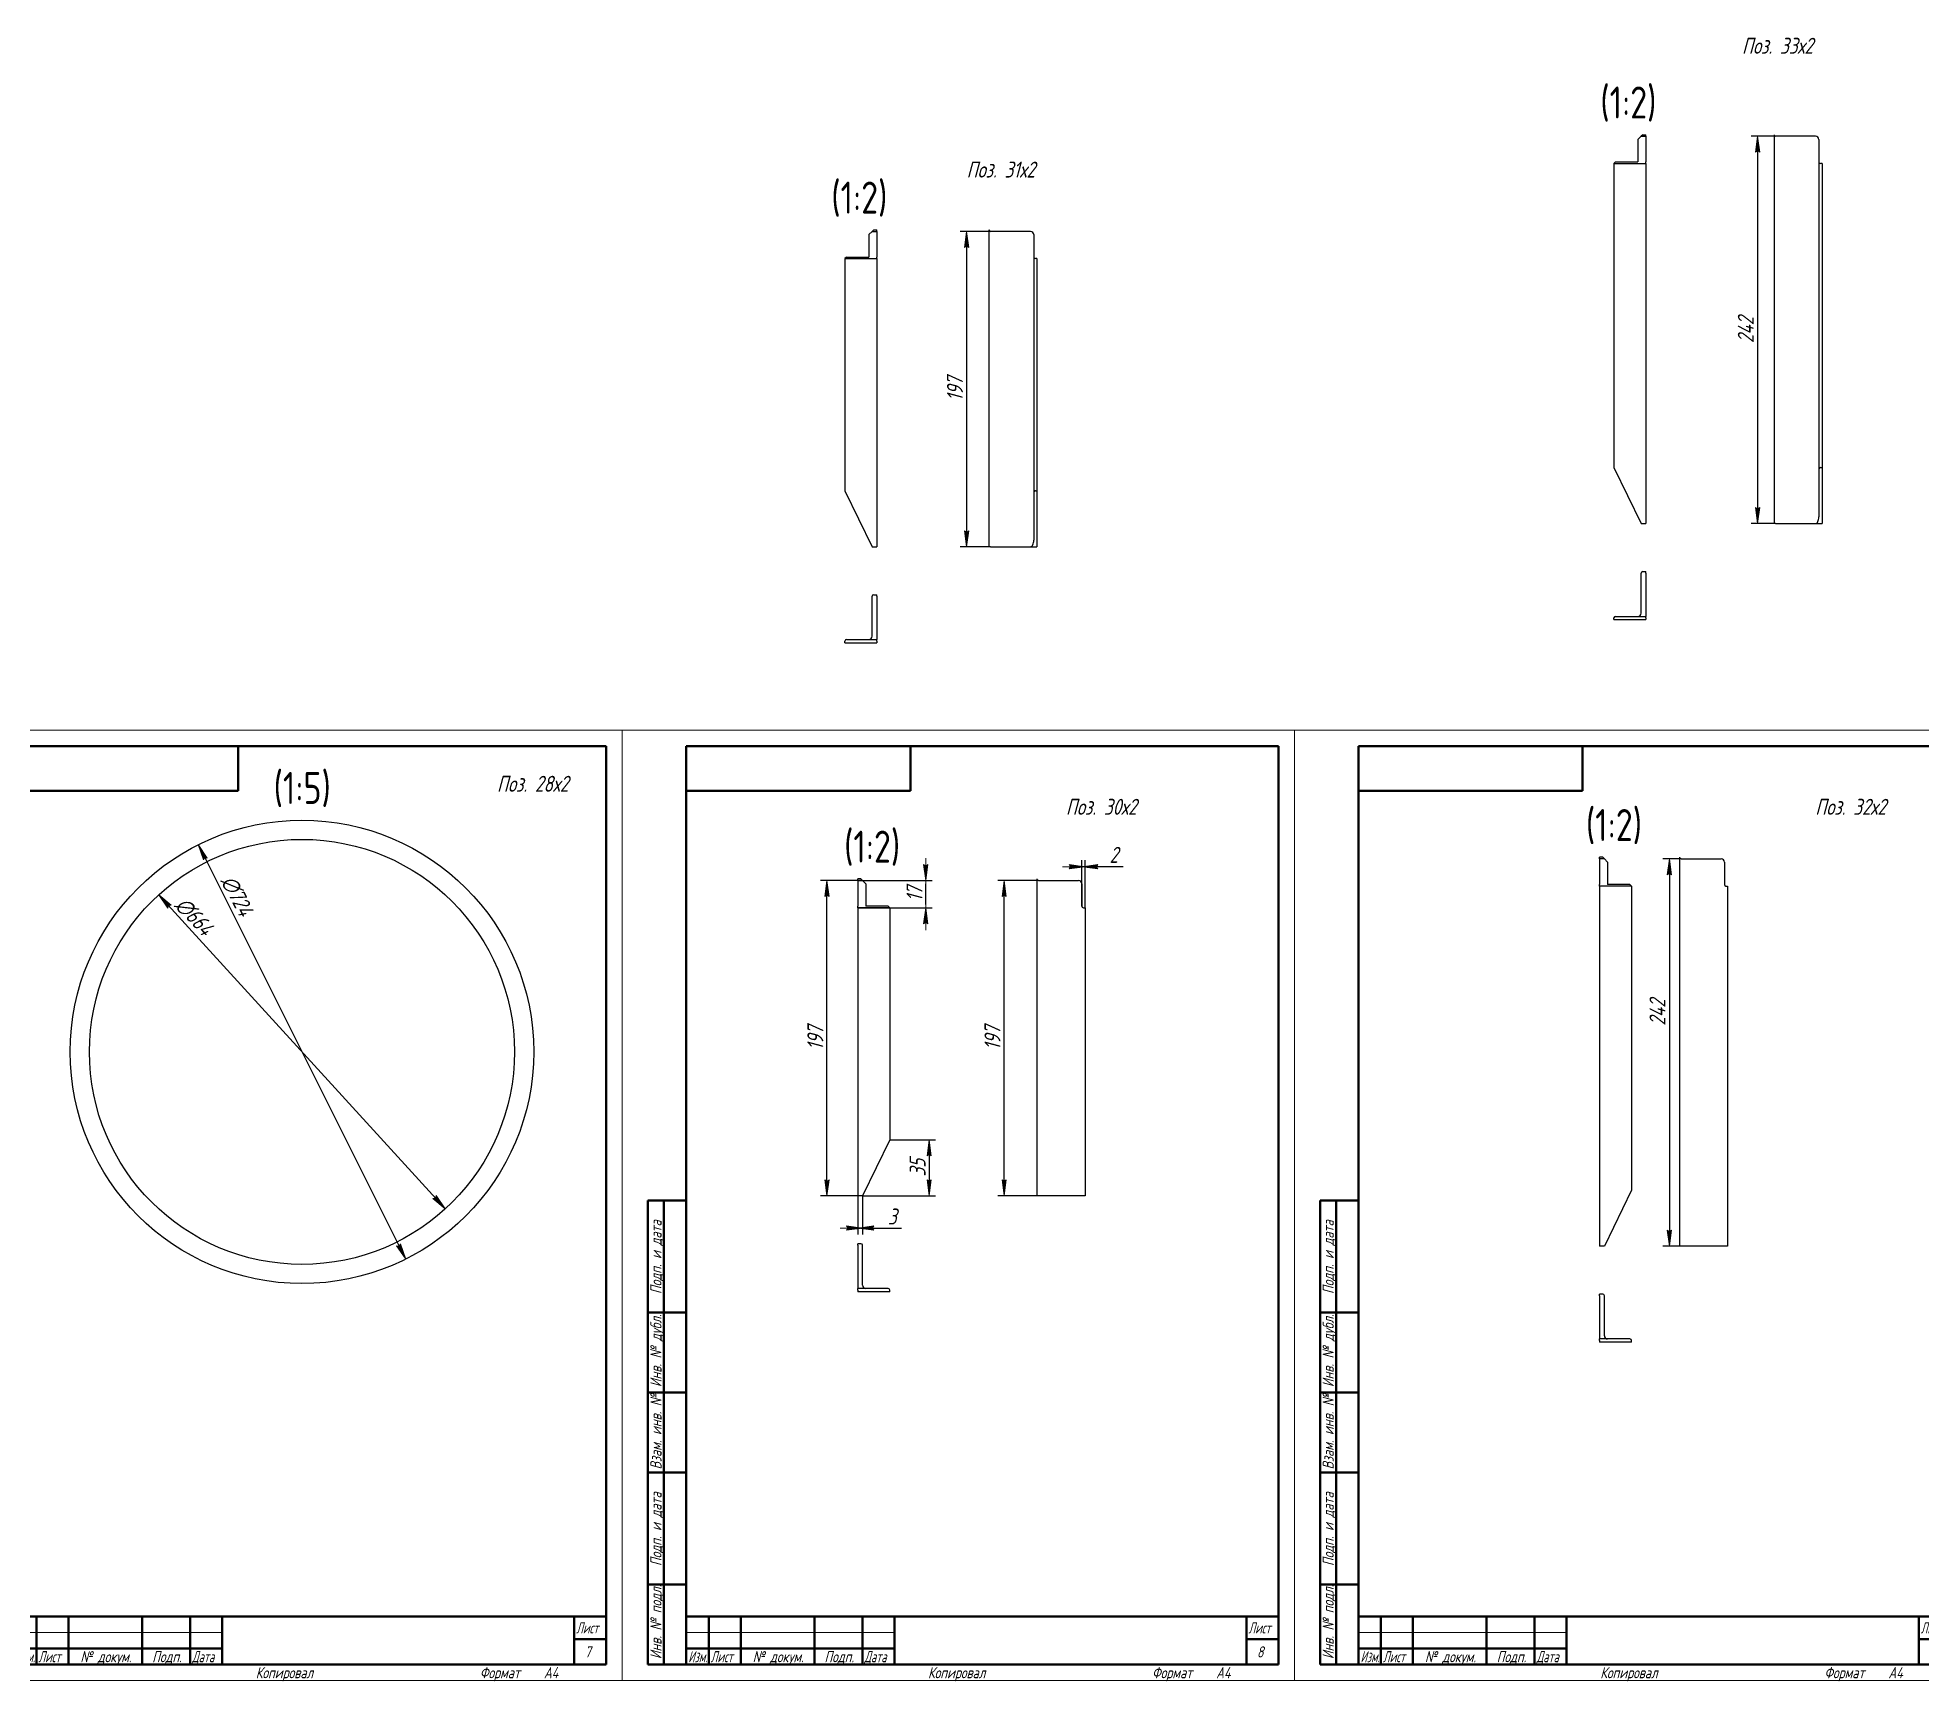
# Model space of a CAD drawing. Header units: millimetres. Extents: x 0 to 6300, y -537 to 1019.
# Drawn here: x 1497 to 2086, y 0 to 513 of the extents above; entities that cross this region are included whole.
import ezdxf

# ---------------------------------------------------------------- set-up
doc = ezdxf.new("R2010")
doc.units = ezdxf.units.MM
doc.linetypes.add('K5LT_BASIC', pattern=[0])
doc.linetypes.add('K5LT_THIN', pattern=[0])
doc.layers.add('Системный слой', color=7, linetype='Continuous')
doc.layers.add('Системный слой (1)', color=7, linetype='Continuous', true_color=0x909090)
doc.styles.add('KDIMTEXTSTYLE', font='GOST_AU.SHX', dxfattribs={"width": 0.96, "oblique": 15, "height": 5})
doc.styles.add('KTEXTSTYLE', font='GOST_AU.SHX', dxfattribs={"width": 0.96, "height": 5})
doc.dimstyles.new('KDIMSTYLE (0.20)', dxfattribs={"dimtxt": 5, "dimasz": 1, "dimexe": 2, "dimexo": 0, "dimgap": 1, "dimtad": 1, "dimlfac": 5, "dimtxsty": 'KDIMTEXTSTYLE', "dimsah": 1, "dimcen": 0, "dimdle": 1, "dimadec": 0, "dimazin": 0, "dimtfac": 0.667, "dimtmove": 0, "dimatfit": 3, "dimfxl": 1, "dimtvp": 1, "dimtolj": 1, "dimtzin": 0, "dimarcsym": 0})
doc.dimstyles.new('KDIMSTYLE (0.50)', dxfattribs={"dimtxt": 5, "dimasz": 1, "dimexe": 2, "dimexo": 0, "dimgap": 1, "dimtad": 1, "dimlfac": 2, "dimtxsty": 'KDIMTEXTSTYLE', "dimsah": 1, "dimcen": 0, "dimdle": 1, "dimadec": 0, "dimazin": 0, "dimtfac": 0.667, "dimtmove": 0, "dimatfit": 3, "dimfxl": 1, "dimtvp": 1, "dimtolj": 1, "dimtzin": 0, "dimarcsym": 0})

# ---------------------------------------------------------------- blocks, each defined once
blk = doc.blocks.new('KDIMARROW_01')
at = {"layer": 'Системный слой'}
blk.add_hatch(color=0, dxfattribs=at).paths.add_polyline_path([(0, 0), (-5, 0.66), (-4.5, 0), (-5, -0.66)])
at = {"layer": 'Системный слой', "color": 0, "linetype": 'K5LT_THIN', "lineweight": 18}
for p, q in [((-4.5, 0), (-5, 0.66)), ((-5, 0.66), (0, 0)), ((0, 0), (-5, -0.66)), ((-5, -0.66), (-4.5, 0))]:
    blk.add_line(p, q, dxfattribs=at)
at = {"layer": 'Системный слой (1)', "color": 0, "linetype": 'K5LT_THIN', "lineweight": 18}
blk.add_line((0, 0), (-1, 0), dxfattribs=at)
blk = doc.blocks.new('D93')
at = {"color": 0, "lineweight": -2}
blk.add_line((1535.87, 244.78), (1624.03, 148.15), dxfattribs=at)
at = {"layer": 'Defpoints', "color": 0}
for p in [(1535.19, 245.51), (1624.7, 147.41)]:
    blk.add_point(p, dxfattribs=at)
at = {"color": 0, "lineweight": -2}
for p, rotation in [((1535.19, 245.51), 132.3772767211622), ((1624.7, 147.41), 312.3772767211622)]:
    blk.add_blockref('KDIMARROW_01', p, dxfattribs=dict(at, rotation=rotation))
at = {"color": 7, "insert": (1546.28, 238.77), "char_height": 5, "attachment_point": 5, "rotation": 312.37728, "style": 'KDIMTEXTSTYLE'}
blk.add_mtext('\\A1;\\H5.0;\\W0.965;\\Q15;∅664', dxfattribs=at)
blk = doc.blocks.new('D94')
at = {"color": 0, "lineweight": -2}
blk.add_line((1547.99, 260.31), (1611.9, 132.61), dxfattribs=at)
at = {"layer": 'Defpoints', "color": 0}
for p in [(1547.54, 261.21), (1612.35, 131.72)]:
    blk.add_point(p, dxfattribs=at)
at = {"color": 0, "lineweight": -2}
for p, rotation in [((1547.54, 261.21), 116.5887061744758), ((1612.35, 131.72), 296.5887061744758)]:
    blk.add_blockref('KDIMARROW_01', p, dxfattribs=dict(at, rotation=rotation))
at = {"color": 7, "insert": (1559.67, 245.22), "char_height": 5, "attachment_point": 5, "rotation": 296.58871, "style": 'KDIMTEXTSTYLE'}
blk.add_mtext('\\A1;\\H5.0;\\W0.965;\\Q15;∅724', dxfattribs=at)
blk = doc.blocks.new('D95')
at = {"color": 0, "lineweight": -2}
for p, q in [((1753.55, 250.02), (1741.95, 250.02)), ((1743.95, 152.52), (1743.95, 249.02)), ((1753.55, 151.52), (1741.95, 151.52))]:
    blk.add_line(p, q, dxfattribs=at)
at = {"layer": 'Defpoints', "color": 0}
for p in [(1743.95, 250.02), (1753.55, 250.02), (1753.55, 151.52)]:
    blk.add_point(p, dxfattribs=at)
at = {"color": 0, "lineweight": -2}
for p, rotation in [((1743.95, 250.02), 90), ((1743.95, 151.52), 270)]:
    blk.add_blockref('KDIMARROW_01', p, dxfattribs=dict(at, rotation=rotation))
at = {"color": 7, "insert": (1740.3, 200.77), "char_height": 5, "attachment_point": 5, "rotation": 90, "style": 'KDIMTEXTSTYLE'}
blk.add_mtext('\\A1;\\H5.0;\\W0.965;\\Q15;197', dxfattribs=at)
blk = doc.blocks.new('KDIMARROW_02')
at = {"layer": 'Системный слой'}
blk.add_hatch(color=0, dxfattribs=at).paths.add_polyline_path([(4.5, 0), (5, 0.66), (0, 0), (5, -0.66)])
at = {"layer": 'Системный слой', "color": 0, "linetype": 'K5LT_THIN', "lineweight": 18}
for p, q in [((5, 0.66), (0, 0)), ((0, 0), (5, -0.66)), ((0, 0), (7, 0)), ((4.5, 0), (5, 0.66)), ((5, -0.66), (4.5, 0))]:
    blk.add_line(p, q, dxfattribs=at)
at = {"layer": 'Системный слой (1)', "color": 0, "linetype": 'K5LT_THIN', "lineweight": 18}
blk.add_line((0, 0), (-1, 0), dxfattribs=at)
blk = doc.blocks.new('D96')
at = {"color": 0, "lineweight": -2}
for p, q in [((1753.55, 151.52), (1753.55, 139.41)), ((1755.05, 151.52), (1755.05, 139.41)), ((1752.55, 141.41), (1751.55, 141.41)), ((1755.05, 141.41), (1753.55, 141.41)), ((1755.05, 141.41), (1767.23, 141.41)), ((1756.05, 141.41), (1757.05, 141.41))]:
    blk.add_line(p, q, dxfattribs=at)
at = {"layer": 'Defpoints', "color": 0}
for p in [(1753.55, 151.52), (1755.05, 151.52), (1753.55, 141.41)]:
    blk.add_point(p, dxfattribs=at)
at = {"color": 0, "lineweight": -2, "rotation": 180}
blk.add_blockref('KDIMARROW_02', (1755.05, 141.41), dxfattribs=at)
at = {"color": 0, "lineweight": -2}
blk.add_blockref('KDIMARROW_02', (1753.55, 141.41), dxfattribs=at)
at = {"color": 7, "insert": (1764.34, 145.01), "char_height": 5, "attachment_point": 5, "style": 'KDIMTEXTSTYLE'}
blk.add_mtext('\\A1;\\H5.0;\\W0.965;\\Q15;3', dxfattribs=at)
blk = doc.blocks.new('D97')
at = {"color": 0, "lineweight": -2}
for p, q in [((1763.55, 169.02), (1777.86, 169.02)), ((1775.86, 168.02), (1775.86, 152.52)), ((1755.05, 151.52), (1777.86, 151.52))]:
    blk.add_line(p, q, dxfattribs=at)
at = {"layer": 'Defpoints', "color": 0}
for p in [(1763.55, 169.02), (1755.05, 151.52), (1775.86, 151.52)]:
    blk.add_point(p, dxfattribs=at)
at = {"color": 0, "lineweight": -2}
for p, rotation in [((1775.86, 169.02), 90), ((1775.86, 151.52), 270)]:
    blk.add_blockref('KDIMARROW_01', p, dxfattribs=dict(at, rotation=rotation))
at = {"color": 7, "insert": (1772.26, 160.27), "char_height": 5, "attachment_point": 5, "rotation": 90, "style": 'KDIMTEXTSTYLE'}
blk.add_mtext('\\A1;\\H5.0;\\W0.965;\\Q15;35', dxfattribs=at)
blk = doc.blocks.new('D98')
at = {"color": 0, "lineweight": -2}
for p, q in [((1810.05, 250.02), (1797.28, 250.02)), ((1799.28, 152.52), (1799.28, 249.02)), ((1809.55, 151.52), (1797.28, 151.52))]:
    blk.add_line(p, q, dxfattribs=at)
at = {"layer": 'Defpoints', "color": 0}
for p in [(1799.28, 250.02), (1810.05, 250.02), (1809.55, 151.52)]:
    blk.add_point(p, dxfattribs=at)
at = {"color": 0, "lineweight": -2}
for p, rotation in [((1799.28, 250.02), 90), ((1799.28, 151.52), 270)]:
    blk.add_blockref('KDIMARROW_01', p, dxfattribs=dict(at, rotation=rotation))
at = {"color": 7, "insert": (1795.64, 200.77), "char_height": 5, "attachment_point": 5, "rotation": 90, "style": 'KDIMTEXTSTYLE'}
blk.add_mtext('\\A1;\\H5.0;\\W0.965;\\Q15;197', dxfattribs=at)
blk = doc.blocks.new('D99')
at = {"color": 0, "lineweight": -2}
for p, q in [((1822.55, 254.33), (1821.55, 254.33)), ((1823.55, 242.02), (1823.55, 256.33)), ((1824.55, 254.33), (1823.55, 254.33)), ((1830.55, 254.33), (1824.05, 254.33)), ((1824.55, 241.52), (1824.55, 256.33)), ((1836.5, 254.33), (1830.55, 254.33))]:
    blk.add_line(p, q, dxfattribs=at)
at = {"layer": 'Defpoints', "color": 0}
for p in [(1823.55, 254.33), (1823.55, 242.02), (1824.55, 241.52)]:
    blk.add_point(p, dxfattribs=at)
at = {"color": 0, "lineweight": -2, "rotation": 180}
blk.add_blockref('KDIMARROW_02', (1824.55, 254.33), dxfattribs=at)
at = {"color": 0, "lineweight": -2}
blk.add_blockref('KDIMARROW_02', (1823.55, 254.33), dxfattribs=at)
at = {"color": 7, "insert": (1833.53, 258.03), "char_height": 5, "attachment_point": 5, "style": 'KDIMTEXTSTYLE'}
blk.add_mtext('\\A1;\\H5.0;\\W0.965;\\Q15;2', dxfattribs=at)
blk = doc.blocks.new('D100')
at = {"color": 0, "lineweight": -2}
for p, q in [((1753.55, 250.02), (1776.79, 250.02)), ((1774.79, 242.52), (1774.79, 249.02)), ((1753.55, 241.52), (1776.79, 241.52))]:
    blk.add_line(p, q, dxfattribs=at)
at = {"layer": 'Defpoints', "color": 0}
for p in [(1753.55, 250.02), (1774.79, 250.02), (1753.55, 241.52)]:
    blk.add_point(p, dxfattribs=at)
at = {"color": 0, "lineweight": -2}
for p, rotation in [((1774.79, 250.02), 90), ((1774.79, 241.52), 270)]:
    blk.add_blockref('KDIMARROW_02', p, dxfattribs=dict(at, rotation=rotation))
at = {"color": 7, "insert": (1771.29, 245.77), "char_height": 5, "attachment_point": 5, "rotation": 90, "style": 'KDIMTEXTSTYLE'}
blk.add_mtext('\\A1;\\H5.0;\\W0.965;\\Q15;17', dxfattribs=at)
blk = doc.blocks.new('D101')
at = {"color": 0, "lineweight": -2}
for p, q in [((1795.05, 452.82), (1785.55, 452.82)), ((1787.55, 451.82), (1787.55, 355.32)), ((1794.55, 354.32), (1785.55, 354.32))]:
    blk.add_line(p, q, dxfattribs=at)
at = {"layer": 'Defpoints', "color": 0}
for p in [(1795.05, 452.82), (1787.55, 354.32), (1794.55, 354.32)]:
    blk.add_point(p, dxfattribs=at)
at = {"color": 0, "lineweight": -2}
for p, rotation in [((1787.55, 452.82), 90), ((1787.55, 354.32), 270)]:
    blk.add_blockref('KDIMARROW_01', p, dxfattribs=dict(at, rotation=rotation))
at = {"color": 7, "insert": (1783.91, 403.57), "char_height": 5, "attachment_point": 5, "rotation": 90, "style": 'KDIMTEXTSTYLE'}
blk.add_mtext('\\A1;\\H5.0;\\W0.965;\\Q15;197', dxfattribs=at)
blk = doc.blocks.new('D102')
at = {"color": 0, "lineweight": -2}
for p, q in [((2010.78, 256.77), (2005.08, 256.77)), ((2007.08, 255.77), (2007.08, 136.77)), ((2010.28, 135.77), (2005.08, 135.77))]:
    blk.add_line(p, q, dxfattribs=at)
at = {"layer": 'Defpoints', "color": 0}
for p in [(2010.78, 256.77), (2007.08, 135.77), (2010.28, 135.77)]:
    blk.add_point(p, dxfattribs=at)
at = {"color": 0, "lineweight": -2}
for p, rotation in [((2007.08, 256.77), 90), ((2007.08, 135.77), 270)]:
    blk.add_blockref('KDIMARROW_01', p, dxfattribs=dict(at, rotation=rotation))
at = {"color": 7, "insert": (2003.38, 208.77), "char_height": 5, "attachment_point": 5, "rotation": 90, "style": 'KDIMTEXTSTYLE'}
blk.add_mtext('\\A1;\\H5.0;\\W0.965;\\Q15;242', dxfattribs=at)
blk = doc.blocks.new('D103')
at = {"color": 0, "lineweight": -2}
for p, q in [((2040.28, 482.54), (2032.66, 482.54)), ((2034.66, 481.54), (2034.66, 362.54)), ((2039.78, 361.54), (2032.66, 361.54))]:
    blk.add_line(p, q, dxfattribs=at)
at = {"layer": 'Defpoints', "color": 0}
for p in [(2040.28, 482.54), (2034.66, 361.54), (2039.78, 361.54)]:
    blk.add_point(p, dxfattribs=at)
at = {"color": 0, "lineweight": -2}
for p, rotation in [((2034.66, 482.54), 90), ((2034.66, 361.54), 270)]:
    blk.add_blockref('KDIMARROW_01', p, dxfattribs=dict(at, rotation=rotation))
at = {"color": 7, "insert": (2030.97, 422.04), "char_height": 5, "attachment_point": 5, "rotation": 90, "style": 'KDIMTEXTSTYLE'}
blk.add_mtext('\\A1;\\H5.0;\\W0.965;\\Q15;242', dxfattribs=at)
blk = doc.blocks.new('U10')
at = {"color": 7, "linetype": 'K5LT_THIN', "lineweight": 18}
for p, q in [((1470, 0), (1470, 297)), ((1470, 297), (1680, 297)), ((1680, 297), (1680, 0)), ((1490, 15), (1555, 15)), ((1680, 0), (1470, 0))]:
    blk.add_line(p, q, dxfattribs=at)
at = {"color": 5, "linetype": 'K5LT_BASIC', "lineweight": 60, "true_color": 0x0000ff}
for p, q in [((1490, 5), (1490, 292)), ((1490, 292), (1675, 292)), ((1560, 292), (1560, 278)), ((1675, 292), (1675, 5)), ((1560, 278), (1490, 278)), ((1478, 5), (1478, 150)), ((1490, 150), (1478, 150)), ((1483, 5), (1483, 150)), ((1490, 115), (1478, 115)), ((1490, 90), (1478, 90)), ((1490, 65), (1478, 65)), ((1490, 30), (1478, 30)), ((1490, 20), (1675, 20)), ((1490, 5), (1490, 20)), ((1497, 5), (1497, 20)), ((1507, 5), (1507, 20)), ((1530, 5), (1530, 20)), ((1545, 5), (1545, 20)), ((1555, 5), (1555, 20)), ((1665, 5), (1665, 20)), ((1665, 13), (1675, 13)), ((1490, 10), (1497, 10)), ((1497, 10), (1507, 10)), ((1507, 10), (1530, 10)), ((1530, 10), (1545, 10)), ((1545, 10), (1555, 10)), ((1490, 5), (1478, 5)), ((1675, 5), (1490, 5))]:
    blk.add_line(p, q, dxfattribs=at)
at = {"color": 7, "char_height": 2.5, "attachment_point": 1, "rotation": 90, "style": 'KTEXTSTYLE'}
for s, insert in [('\\H3.5;\\W0.965;\\Q15;\\Q15;Подп. и дата', (1478.77, 120.8)), ('\\H3.5;\\W0.965;\\Q15;\\Q15;Инв. № дубл.', (1478.77, 91.71)), ('\\H3.5;\\W0.965;\\Q15;\\Q15;Взам. инв. №', (1478.77, 65.98)), ('\\H3.5;\\W0.965;\\Q15;\\Q15;Подп. и дата', (1478.77, 35.8)), ('\\H3.5;\\W0.965;\\Q15;\\Q15;Инв. № подл.', (1478.77, 6.71))]:
    blk.add_mtext(s, dxfattribs=dict(at, insert=insert))
at = {"color": 7, "char_height": 2.5, "attachment_point": 1, "style": 'KTEXTSTYLE'}
for s, insert in [('\\H3.5;\\W0.965;\\Q15;\\Q15;\\W0.816;Лист', (1665.6, 18.23)), ('\\H3.5;\\W0.965;\\Q15;\\Q15;\\W0.797;Изм.', (1490.61, 9.23)), ('\\H3.5;\\W0.965;\\Q15;\\Q15;\\W0.816;Лист', (1497.6, 9.23)), ('\\H3.5;\\W0.965;\\Q15;\\Q15;№ докум.', (1510.72, 9.23)), ('\\H3.5;\\W0.965;\\Q15;\\Q15;Подп.', (1533.15, 9.23)), ('\\H3.5;\\W0.965;\\Q15;\\Q15;\\W0.816;Дата', (1545.6, 9.23)), ('\\H3.5;\\W0.965;\\Q15;\\Q15;7', (1668.25, 10.73)), ('\\H3.5;\\W0.965;\\Q15;\\Q15;Копировал', (1565.5, 4.23)), ('\\H3.5;\\W0.965;\\Q15;\\Q15;Формат', (1635.5, 4.23)), ('\\H3.5;\\W0.965;\\Q15;\\Q15;A4', (1655.5, 4.23))]:
    blk.add_mtext(s, dxfattribs=dict(at, insert=insert))
blk = doc.blocks.new('U11')
at = {"color": 7, "linetype": 'K5LT_THIN', "lineweight": 18}
for p, q in [((1680, 0), (1680, 297)), ((1680, 297), (1890, 297)), ((1890, 297), (1890, 0)), ((1700, 15), (1765, 15)), ((1890, 0), (1680, 0))]:
    blk.add_line(p, q, dxfattribs=at)
at = {"color": 5, "linetype": 'K5LT_BASIC', "lineweight": 60, "true_color": 0x0000ff}
for p, q in [((1700, 5), (1700, 292)), ((1700, 292), (1885, 292)), ((1770, 292), (1770, 278)), ((1885, 292), (1885, 5)), ((1770, 278), (1700, 278)), ((1688, 5), (1688, 150)), ((1700, 150), (1688, 150)), ((1693, 5), (1693, 150)), ((1700, 115), (1688, 115)), ((1700, 90), (1688, 90)), ((1700, 65), (1688, 65)), ((1700, 30), (1688, 30)), ((1700, 20), (1885, 20)), ((1700, 5), (1700, 20)), ((1707, 5), (1707, 20)), ((1717, 5), (1717, 20)), ((1740, 5), (1740, 20)), ((1755, 5), (1755, 20)), ((1765, 5), (1765, 20)), ((1875, 5), (1875, 20)), ((1875, 13), (1885, 13)), ((1700, 10), (1707, 10)), ((1707, 10), (1717, 10)), ((1717, 10), (1740, 10)), ((1740, 10), (1755, 10)), ((1755, 10), (1765, 10)), ((1700, 5), (1688, 5)), ((1885, 5), (1700, 5))]:
    blk.add_line(p, q, dxfattribs=at)
at = {"color": 7, "char_height": 2.5, "attachment_point": 1, "rotation": 90, "style": 'KTEXTSTYLE'}
for s, insert in [('\\H3.5;\\W0.965;\\Q15;\\Q15;Подп. и дата', (1688.77, 120.8)), ('\\H3.5;\\W0.965;\\Q15;\\Q15;Инв. № дубл.', (1688.77, 91.71)), ('\\H3.5;\\W0.965;\\Q15;\\Q15;Взам. инв. №', (1688.77, 65.98)), ('\\H3.5;\\W0.965;\\Q15;\\Q15;Подп. и дата', (1688.77, 35.8)), ('\\H3.5;\\W0.965;\\Q15;\\Q15;Инв. № подл.', (1688.77, 6.71))]:
    blk.add_mtext(s, dxfattribs=dict(at, insert=insert))
at = {"color": 7, "char_height": 2.5, "attachment_point": 1, "style": 'KTEXTSTYLE'}
for s, insert in [('\\H3.5;\\W0.965;\\Q15;\\Q15;\\W0.816;Лист', (1875.6, 18.23)), ('\\H3.5;\\W0.965;\\Q15;\\Q15;\\W0.797;Изм.', (1700.61, 9.23)), ('\\H3.5;\\W0.965;\\Q15;\\Q15;\\W0.816;Лист', (1707.6, 9.23)), ('\\H3.5;\\W0.965;\\Q15;\\Q15;№ докум.', (1720.72, 9.23)), ('\\H3.5;\\W0.965;\\Q15;\\Q15;Подп.', (1743.15, 9.23)), ('\\H3.5;\\W0.965;\\Q15;\\Q15;\\W0.816;Дата', (1755.6, 9.23)), ('\\H3.5;\\W0.965;\\Q15;\\Q15;8', (1878.25, 10.73)), ('\\H3.5;\\W0.965;\\Q15;\\Q15;Копировал', (1775.5, 4.23)), ('\\H3.5;\\W0.965;\\Q15;\\Q15;Формат', (1845.5, 4.23)), ('\\H3.5;\\W0.965;\\Q15;\\Q15;A4', (1865.5, 4.23))]:
    blk.add_mtext(s, dxfattribs=dict(at, insert=insert))
blk = doc.blocks.new('U12')
at = {"color": 7, "linetype": 'K5LT_THIN', "lineweight": 18}
for p, q in [((1890, 0), (1890, 297)), ((1890, 297), (2100, 297)), ((2100, 297), (2100, 0)), ((1910, 15), (1975, 15)), ((2100, 0), (1890, 0))]:
    blk.add_line(p, q, dxfattribs=at)
at = {"color": 5, "linetype": 'K5LT_BASIC', "lineweight": 60, "true_color": 0x0000ff}
for p, q in [((1910, 5), (1910, 292)), ((1910, 292), (2095, 292)), ((1980, 292), (1980, 278)), ((2095, 292), (2095, 5)), ((1980, 278), (1910, 278)), ((1898, 5), (1898, 150)), ((1910, 150), (1898, 150)), ((1903, 5), (1903, 150)), ((1910, 115), (1898, 115)), ((1910, 90), (1898, 90)), ((1910, 65), (1898, 65)), ((1910, 30), (1898, 30)), ((1910, 20), (2095, 20)), ((1910, 5), (1910, 20)), ((1917, 5), (1917, 20)), ((1927, 5), (1927, 20)), ((1950, 5), (1950, 20)), ((1965, 5), (1965, 20)), ((1975, 5), (1975, 20)), ((2085, 5), (2085, 20)), ((2085, 13), (2095, 13)), ((1910, 10), (1917, 10)), ((1917, 10), (1927, 10)), ((1927, 10), (1950, 10)), ((1950, 10), (1965, 10)), ((1965, 10), (1975, 10)), ((1910, 5), (1898, 5)), ((2095, 5), (1910, 5))]:
    blk.add_line(p, q, dxfattribs=at)
at = {"color": 7, "char_height": 2.5, "attachment_point": 1, "rotation": 90, "style": 'KTEXTSTYLE'}
for s, insert in [('\\H3.5;\\W0.965;\\Q15;\\Q15;Подп. и дата', (1898.77, 120.8)), ('\\H3.5;\\W0.965;\\Q15;\\Q15;Инв. № дубл.', (1898.77, 91.71)), ('\\H3.5;\\W0.965;\\Q15;\\Q15;Взам. инв. №', (1898.77, 65.98)), ('\\H3.5;\\W0.965;\\Q15;\\Q15;Подп. и дата', (1898.77, 35.8)), ('\\H3.5;\\W0.965;\\Q15;\\Q15;Инв. № подл.', (1898.77, 6.71))]:
    blk.add_mtext(s, dxfattribs=dict(at, insert=insert))
at = {"color": 7, "char_height": 2.5, "attachment_point": 1, "style": 'KTEXTSTYLE'}
for s, insert in [('\\H3.5;\\W0.965;\\Q15;\\Q15;\\W0.816;Лист', (2085.6, 18.23)), ('\\H3.5;\\W0.965;\\Q15;\\Q15;\\W0.797;Изм.', (1910.61, 9.23)), ('\\H3.5;\\W0.965;\\Q15;\\Q15;\\W0.816;Лист', (1917.6, 9.23)), ('\\H3.5;\\W0.965;\\Q15;\\Q15;№ докум.', (1930.72, 9.23)), ('\\H3.5;\\W0.965;\\Q15;\\Q15;Подп.', (1953.15, 9.23)), ('\\H3.5;\\W0.965;\\Q15;\\Q15;\\W0.816;Дата', (1965.6, 9.23)), ('\\H3.5;\\W0.965;\\Q15;\\Q15;9', (2088.25, 10.73)), ('\\H3.5;\\W0.965;\\Q15;\\Q15;Копировал', (1985.5, 4.23)), ('\\H3.5;\\W0.965;\\Q15;\\Q15;Формат', (2055.5, 4.23)), ('\\H3.5;\\W0.965;\\Q15;\\Q15;A4', (2075.5, 4.23))]:
    blk.add_mtext(s, dxfattribs=dict(at, insert=insert))

msp = doc.modelspace()

# ---------------------------------------------------------------- linework, layer by layer
at = {"color": 3}
for p, q in [((1997.2792, 481.5436), (1998.2792, 482.5436)), ((1998.7792, 483.0436), (1998.2792, 482.5436)), ((1998.2792, 482.5436), (1999.7792, 482.5436)), ((1998.7792, 483.0436), (1999.7792, 483.0436)), ((1999.7792, 482.5436), (1999.7792, 483.0436)), ((1999.7792, 482.5436), (1999.7792, 481.5436)), ((2039.7792, 483.0436), (2039.7792, 361.5436)), ((2052.7792, 482.5436), (2040.2792, 482.5436)), ((1997.2792, 481.5436), (1997.2792, 474.5436)), ((1999.7792, 481.5436), (1999.7792, 474.5436)), ((2053.7792, 481.5436), (2053.7792, 474.5436)), ((1990.2792, 474.5436), (1989.7792, 474.0436)), ((1989.7792, 474.0436), (1999.7792, 474.0436)), ((1989.7792, 474.0436), (1989.7792, 379.0436)), ((1990.2792, 474.5436), (1997.2792, 474.5436)), ((1999.7792, 474.0436), (1999.7792, 474.5436)), ((1999.7792, 474.0436), (1999.7792, 361.5436)), ((2053.7792, 474.5436), (2053.7792, 378.0142)), ((2054.7792, 474.0436), (2054.2792, 474.0436)), ((2054.7792, 474.0436), (2054.7792, 379.0436)), ((1758.5498, 453.3215), (1758.0498, 452.8215)), ((1758.5498, 453.3215), (1759.5498, 453.3215)), ((1759.5498, 452.8215), (1759.5498, 453.3215)), ((1794.5498, 453.3215), (1794.5498, 354.3215)), ((1757.0498, 451.8215), (1758.0498, 452.8215)), ((1757.0498, 451.8215), (1757.0498, 444.8215)), ((1758.0498, 452.8215), (1759.5498, 452.8215)), ((1759.5498, 452.8215), (1759.5498, 451.8215)), ((1759.5498, 451.8215), (1759.5498, 444.8215)), ((1807.5498, 452.8215), (1795.0498, 452.8215)), ((1808.5498, 451.8215), (1808.5498, 444.8215)), ((1750.0498, 444.8215), (1749.5498, 444.3215)), ((1749.5498, 444.3215), (1759.5498, 444.3215)), ((1749.5498, 444.3215), (1749.5498, 371.8215)), ((1750.0498, 444.8215), (1757.0498, 444.8215)), ((1759.5498, 444.3215), (1759.5498, 444.8215)), ((1759.5498, 444.3215), (1759.5498, 354.3215)), ((1808.5498, 444.8215), (1808.5498, 370.792)), ((1809.5498, 444.3215), (1809.0498, 444.3215)), ((1809.5498, 444.3215), (1809.5498, 371.8215)), ((1989.7792, 379.0436), (1998.2792, 361.5436)), ((2053.7792, 378.0142), (2053.7792, 363.6024)), ((2054.2792, 379.0436), (2054.7792, 379.0436)), ((2054.7792, 379.0436), (2054.7792, 361.5436)), ((1749.5498, 371.8215), (1758.0498, 354.3215)), ((1808.5498, 370.792), (1808.5498, 356.3803)), ((1809.0498, 371.8215), (1809.5498, 371.8215)), ((1809.5498, 371.8215), (1809.5498, 354.3215)), ((1998.2792, 361.5436), (1999.7792, 361.5436)), ((2040.2792, 361.5436), (2039.7792, 361.5436)), ((2040.2792, 361.5436), (2052.7792, 361.5436)), ((2052.7792, 361.5436), (2054.7792, 361.5436)), ((1758.0498, 354.3215), (1759.5498, 354.3215)), ((1795.0498, 354.3215), (1794.5498, 354.3215)), ((1795.0498, 354.3215), (1807.5498, 354.3215)), ((1807.5498, 354.3215), (1809.5498, 354.3215)), ((1998.2792, 333.5436), (1998.2792, 346.0436)), ((1998.7792, 346.5436), (1999.7792, 346.5436)), ((1999.7792, 346.0436), (1999.7792, 346.5436)), ((1999.7792, 346.0436), (1999.7792, 333.5436)), ((1758.0498, 326.3215), (1758.0498, 338.8215)), ((1758.5498, 339.3215), (1759.5498, 339.3215)), ((1759.5498, 338.8215), (1759.5498, 339.3215)), ((1759.5498, 338.8215), (1759.5498, 326.3215)), ((1989.7792, 331.5436), (1989.7792, 332.0436)), ((1989.7792, 331.5436), (1999.7792, 331.5436)), ((1990.2792, 332.5436), (1997.2792, 332.5436)), ((1997.2792, 332.5436), (1999.7792, 332.5436)), ((1999.7792, 333.5436), (1999.7792, 332.5436)), ((1999.7792, 332.0436), (1999.7792, 332.5436)), ((1999.7792, 332.0436), (1999.7792, 331.5436)), ((1749.5498, 324.3215), (1749.5498, 324.8215)), ((1749.5498, 324.3215), (1759.5498, 324.3215)), ((1750.0498, 325.3215), (1757.0498, 325.3215)), ((1757.0498, 325.3215), (1759.5498, 325.3215)), ((1759.5498, 326.3215), (1759.5498, 325.3215)), ((1759.5498, 324.8215), (1759.5498, 325.3215)), ((1759.5498, 324.8215), (1759.5498, 324.3215)), ((1985.2792, 256.7662), (1985.2792, 257.2662)), ((1986.2792, 257.2662), (1985.2792, 257.2662)), ((1986.7792, 256.7662), (1985.2792, 256.7662)), ((1985.2792, 256.7662), (1985.2792, 255.7662)), ((1985.2792, 255.7662), (1985.2792, 248.7662)), ((1986.2792, 257.2662), (1986.7792, 256.7662)), ((1987.7792, 255.7662), (1986.7792, 256.7662)), ((1987.7792, 255.7662), (1987.7792, 248.7662)), ((2010.2792, 257.2662), (2010.2792, 135.7662)), ((2010.7792, 256.7662), (2023.2792, 256.7662)), ((2024.2792, 255.7662), (2024.2792, 248.7662)), ((1754.5498, 250.5162), (1753.5498, 250.5162)), ((1753.5498, 250.0162), (1753.5498, 250.5162)), ((1753.5498, 250.0162), (1753.5498, 249.0162)), ((1755.0498, 250.0162), (1753.5498, 250.0162)), ((1753.5498, 249.0162), (1753.5498, 242.0162)), ((1754.5498, 250.5162), (1755.0498, 250.0162)), ((1756.0498, 249.0162), (1755.0498, 250.0162)), ((1756.0498, 249.0162), (1756.0498, 242.0162)), ((1809.5498, 250.5162), (1809.5498, 151.5162)), ((1810.0498, 250.0162), (1822.5498, 250.0162)), ((1823.5498, 249.0162), (1823.5498, 242.0162)), ((1985.2792, 248.2662), (1985.2792, 248.7662)), ((1995.2792, 248.2662), (1985.2792, 248.2662)), ((1985.2792, 248.2662), (1985.2792, 135.7662)), ((1994.7792, 248.7662), (1987.7792, 248.7662)), ((1994.7792, 248.7662), (1995.2792, 248.2662)), ((1995.2792, 248.2662), (1995.2792, 153.2662)), ((2024.7792, 248.2662), (2025.2792, 248.2662)), ((2025.2792, 248.2662), (2025.2792, 135.7662)), ((1753.5498, 241.5162), (1753.5498, 242.0162)), ((1763.5498, 241.5162), (1753.5498, 241.5162)), ((1753.5498, 241.5162), (1753.5498, 151.5162)), ((1763.0498, 242.0162), (1756.0498, 242.0162)), ((1763.0498, 242.0162), (1763.5498, 241.5162)), ((1763.5498, 241.5162), (1763.5498, 169.0162)), ((1824.0498, 241.5162), (1824.5498, 241.5162)), ((1824.5498, 241.5162), (1824.5498, 151.5162)), ((1763.5498, 169.0162), (1755.0498, 151.5162)), ((1995.2792, 153.2662), (1986.7792, 135.7662)), ((1755.0498, 151.5162), (1753.5498, 151.5162)), ((1824.5498, 151.5162), (1809.5498, 151.5162)), ((1754.5498, 136.5162), (1753.5498, 136.5162)), ((1753.5498, 136.0162), (1753.5498, 136.5162)), ((1753.5498, 136.0162), (1753.5498, 123.5162)), ((1755.0498, 123.5162), (1755.0498, 136.0162)), ((1986.7792, 135.7662), (1985.2792, 135.7662)), ((2025.2792, 135.7662), (2010.2792, 135.7662)), ((1753.5498, 123.5162), (1753.5498, 122.5162)), ((1756.0498, 122.5162), (1753.5498, 122.5162)), ((1753.5498, 122.0162), (1753.5498, 122.5162)), ((1753.5498, 122.0162), (1753.5498, 121.5162)), ((1763.5498, 121.5162), (1753.5498, 121.5162)), ((1763.0498, 122.5162), (1756.0498, 122.5162)), ((1763.5498, 121.5162), (1763.5498, 122.0162)), ((1985.2792, 120.2662), (1985.2792, 120.7662)), ((1986.2792, 120.7662), (1985.2792, 120.7662)), ((1985.2792, 120.2662), (1985.2792, 107.7662)), ((1986.7792, 107.7662), (1986.7792, 120.2662)), ((1985.2792, 107.7662), (1985.2792, 106.7662)), ((1987.7792, 106.7662), (1985.2792, 106.7662)), ((1985.2792, 106.2662), (1985.2792, 106.7662)), ((1985.2792, 106.2662), (1985.2792, 105.7662)), ((1994.7792, 106.7662), (1987.7792, 106.7662)), ((1995.2792, 105.7662), (1995.2792, 106.2662)), ((1995.2792, 105.7662), (1985.2792, 105.7662))]:
    msp.add_line(p, q, dxfattribs=at)
for radius in [72.4, 66.4]:
    msp.add_circle((1579.9458, 196.4626), radius, dxfattribs=at)
for centre, radius, start, end in [((2040.2792, 483.0436), 0.5, 180, 270), ((2052.7792, 481.5436), 1, 0, 90), ((2054.2792, 474.5436), 0.5, 180, 270), ((1795.0498, 453.3215), 0.5, 180, 270), ((1807.5498, 451.8215), 1, 0, 90), ((1809.0498, 444.8215), 0.5, 180, 270), ((1998.7792, 346.0436), 0.5, 90, 180), ((1758.5498, 338.8215), 0.5, 90, 180), ((1990.2792, 332.0436), 0.5, 90, 180), ((1997.2792, 333.5436), 1, 270, 0), ((1750.0498, 324.8215), 0.5, 90, 180), ((1757.0498, 326.3215), 1, 270, 0), ((2010.7792, 257.2662), 0.5, 180, 270), ((2023.2792, 255.7662), 1, 0, 90), ((1810.0498, 250.5162), 0.5, 180, 270), ((1822.5498, 249.0162), 1, 0, 90), ((2024.7792, 248.7662), 0.5, 180, 270), ((1824.0498, 242.0162), 0.5, 180, 270), ((1754.5498, 136.0162), 0.5, 0, 90), ((1756.0498, 123.5162), 1, 180, 270), ((1763.0498, 122.0162), 0.5, 0, 90), ((1986.2792, 120.2662), 0.5, 0, 90), ((1987.7792, 107.7662), 1, 180, 270), ((1994.7792, 106.2662), 0.5, 0, 90)]:
    msp.add_arc(centre, radius, start, end, dxfattribs=at)
for centre, major_axis, start_param, end_param in [((2054.2792, 378.0142), (0, -1.0294), 3.14159265, 4.71238898), ((1809.0498, 370.792), (0, -1.0294), 3.14159265, 4.71238898), ((2052.7792, 363.6024), (0, -2.0588), 0, 1.57079633), ((1807.5498, 356.3803), (0, -2.0588), 0, 1.57079633)]:
    msp.add_ellipse(centre, major_axis=major_axis, ratio=0.48571429, start_param=start_param, end_param=end_param, dxfattribs=at)

# ---------------------------------------------------------------- block references
for name in ['U10', 'U11', 'U12']:
    msp.add_blockref(name, (0, 0))

# ---------------------------------------------------------------- texts
at = {"color": 7, "char_height": 2.5, "attachment_point": 1, "style": 'KTEXTSTYLE'}
for s, insert in [('\\H3.5;\\W0.965;\\Q15;\\Q15;\\H5.00;Поз. 33х2', (2029.7792, 513.3377)), ('\\H3.5;\\W0.965;\\Q15;\\Q0;\\H10.00;{\\c16711680;(1:2)}', (1985.5188, 498.1127)), ('\\H3.5;\\W0.965;\\Q15;\\Q15;\\H5.00;Поз. 31х2', (1787.5498, 474.6404)), ('\\H3.5;\\W0.965;\\Q15;\\Q0;\\H10.00;{\\c16711680;(1:2)}', (1745.2894, 468.3906)), ('\\H3.5;\\W0.965;\\Q15;\\Q0;\\H10.00;{\\c16711680;(1:5)}', (1571.0822, 283.9318)), ('\\H3.5;\\W0.965;\\Q15;\\Q15;\\H5.00;Поз. 28х2', (1640.8624, 282.7298)), ('\\H3.5;\\W0.965;\\Q15;\\Q15;\\H5.00;Поз. 30х2', (1818.5753, 275.5368)), ('\\H3.5;\\W0.965;\\Q15;\\Q0;\\H10.00;{\\c16711680;(1:2)}', (1981.0188, 272.3353)), ('\\H3.5;\\W0.965;\\Q15;\\Q15;\\H5.00;Поз. 32х2', (2052.6639, 275.5368)), ('\\H3.5;\\W0.965;\\Q15;\\Q0;\\H10.00;{\\c16711680;(1:2)}', (1749.2894, 265.5853))]:
    msp.add_mtext(s, dxfattribs=dict(at, insert=insert))

# ---------------------------------------------------------------- dimensions: what is measured, and where the dimension line sits
at = {"color": 7}
for base, p1, p2, override, picture, middle in [((2034.6598, 361.5436), (2040.2792, 482.5436), (2039.7792, 361.5436), {"dimexo": 0, "dimpost": '\\H5.0;\\W0.965;\\Q15;<>', "dimblk1": 'KDIMARROW_01', "dimblk2": 'KDIMARROW_01', "dimse1": 0, "dimse2": 0, "dimclrt": 7, "dimtolj": 1}, 'D103', (2034.6598, 422.0436)), ((1787.5498, 354.3215), (1795.0498, 452.8215), (1794.5498, 354.3215), {"dimexo": 0, "dimpost": '\\H5.0;\\W0.965;\\Q15;<>', "dimblk1": 'KDIMARROW_01', "dimblk2": 'KDIMARROW_01', "dimse1": 0, "dimse2": 0, "dimclrt": 7, "dimtolj": 1}, 'D101', (1787.5498, 403.5715)), ((1774.7881, 250.0162), (1753.5498, 241.5162), (1753.5498, 250.0162), {"dimexo": 0, "dimpost": '\\H5.0;\\W0.965;\\Q15;<>', "dimblk1": 'KDIMARROW_02', "dimblk2": 'KDIMARROW_02', "dimse1": 0, "dimse2": 0, "dimclrt": 7, "dimtolj": 1}, 'D100', (1774.7881, 245.7662)), ((2007.0761, 135.7662), (2010.7792, 256.7662), (2010.2792, 135.7662), {"dimexo": 0, "dimpost": '\\H5.0;\\W0.965;\\Q15;<>', "dimblk1": 'KDIMARROW_01', "dimblk2": 'KDIMARROW_01', "dimse1": 0, "dimse2": 0, "dimclrt": 7, "dimtolj": 1}, 'D102', (2007.0761, 208.7662)), ((1743.9469, 250.0162), (1753.5498, 151.5162), (1753.5498, 250.0162), {"dimexo": 0, "dimpost": '\\H5.0;\\W0.965;\\Q15;<>', "dimblk1": 'KDIMARROW_01', "dimblk2": 'KDIMARROW_01', "dimse1": 0, "dimse2": 0, "dimclrt": 7, "dimtolj": 1}, 'D95', (1743.9469, 200.7662)), ((1799.2823, 250.0162), (1809.5498, 151.5162), (1810.0498, 250.0162), {"dimexo": 0, "dimpost": '\\H5.0;\\W0.965;\\Q15;<>', "dimblk1": 'KDIMARROW_01', "dimblk2": 'KDIMARROW_01', "dimse1": 0, "dimse2": 0, "dimclrt": 7, "dimtolj": 1}, 'D98', (1799.2823, 200.7662)), ((1775.862, 151.5162), (1763.5498, 169.0162), (1755.0498, 151.5162), {"dimexo": 0, "dimpost": '\\H5.0;\\W0.965;\\Q15;<>', "dimblk1": 'KDIMARROW_01', "dimblk2": 'KDIMARROW_01', "dimse1": 0, "dimse2": 0, "dimclrt": 7, "dimtolj": 1}, 'D97', (1775.862, 160.2662))]:
    dim = msp.add_linear_dim(base=base, p1=p1, p2=p2, angle=90, dimstyle='KDIMSTYLE (0.50)', override=override, dxfattribs=at)
    dim.commit()
    dim.dimension.update_dxf_attribs({"geometry": picture, "text_midpoint": middle, "dimtype": 160})
for p1, p2, picture, middle in [((1612.3508, 131.7195), (1547.5408, 261.2058), 'D94', (1556.3707, 243.5642)), ((1624.7, 147.4114), (1535.1915, 245.5138), 'D93', (1543.5886, 236.3105))]:
    dim = msp.add_diameter_dim_2p(p1=p1, p2=p2, dimstyle='KDIMSTYLE (0.20)', override={"dimpost": '\\H5.0;\\W0.965;\\Q15;∅<>', "dimblk1": 'KDIMARROW_01', "dimblk2": 'KDIMARROW_01', "dimclrt": 7, "dimatfit": 2, "dimtolj": 1}, dxfattribs=at)
    dim.commit()
    dim.dimension.update_dxf_attribs({"geometry": picture, "text_midpoint": middle, "dimtype": 163})
for base, p1, p2, override, picture, middle in [((1823.5498, 254.3315), (1824.5498, 241.5162), (1823.5498, 242.0162), {"dimexo": 0, "dimtoh": 1, "dimpost": '\\H5.0;\\W0.965;\\Q15;<>', "dimblk1": 'KDIMARROW_02', "dimblk2": 'KDIMARROW_02', "dimse1": 0, "dimse2": 0, "dimclrt": 7, "dimtmove": 1, "dimtolj": 1}, 'D99', (1831.5498, 254.3315)), ((1753.5498, 141.4059), (1755.0498, 151.5162), (1753.5498, 151.5162), {"dimexo": 0, "dimpost": '\\H5.0;\\W0.965;\\Q15;<>', "dimblk1": 'KDIMARROW_02', "dimblk2": 'KDIMARROW_02', "dimse1": 0, "dimse2": 0, "dimclrt": 7, "dimtolj": 1}, 'D96', (1764.3438, 141.4059))]:
    dim = msp.add_linear_dim(base=base, p1=p1, p2=p2, dimstyle='KDIMSTYLE (0.50)', override=override, dxfattribs=at)
    dim.commit()
    dim.dimension.update_dxf_attribs({"geometry": picture, "text_midpoint": middle, "dimtype": 160})

doc.saveas('drawing.dxf')
